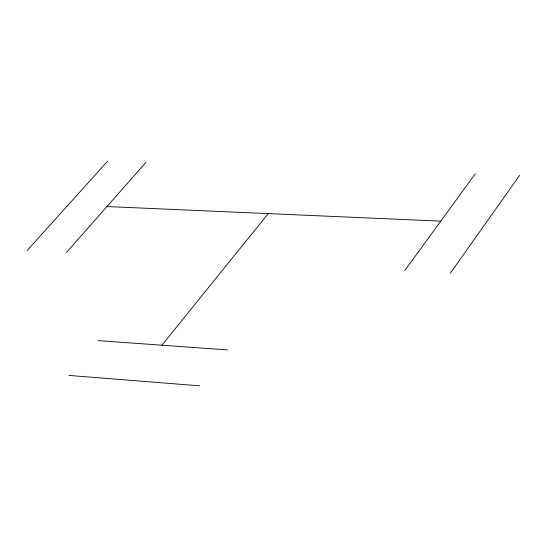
<?xml version="1.0" encoding="UTF-8"?>
<svg xmlns="http://www.w3.org/2000/svg" width="547" height="547" viewBox="0 0 547 547"><rect width="100%" height="100%" fill="white"/><g stroke="black" fill="none" stroke-linecap="round" stroke-linejoin="round"><path stroke-width="0.82" d="M450.427 273.083L519.65 175.286M404.725 270.621L475.281 173.761M161.933 345.205L268.242 213.603M66.488 252.42L145.864 162.473M27.35 250.314L107.622 161.167M106.973 206.547L440.766 221.152M98.029 340.61L227.566 349.93M68.915 375.42L199.607 385.833"/></g></svg>
